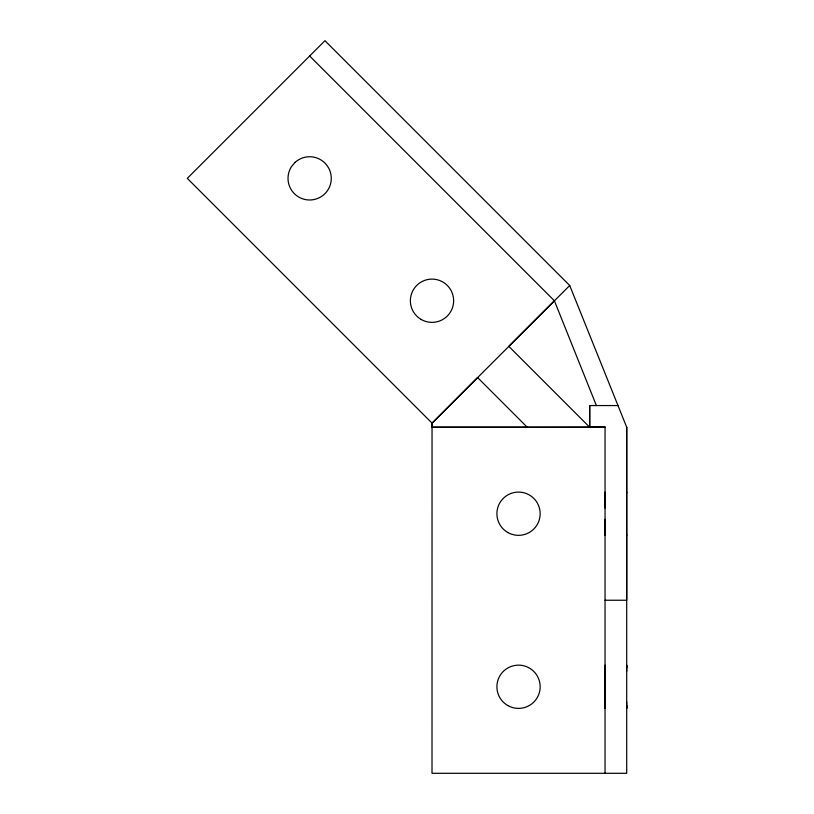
<?xml version="1.0" encoding="UTF-8"?>
<svg xmlns="http://www.w3.org/2000/svg" width="814" height="814" viewBox="0 0 814 814"><rect width="100%" height="100%" fill="white"/><g stroke="black" fill="none" stroke-linecap="round" stroke-linejoin="round"><path stroke-width="1.22" d="M605.341 427.187L527.319 427.289L477.574 377.533L432.041 423.168L432.01 773.3L626.699 773.3L626.709 427.187L626.699 600.244L605.067 600.244M589.692 405.555L589.692 427.248L590.71 427.248L589.692 427.248L589.702 405.555L618.009 405.555M605.046 773.3L605.056 427.187L432.01 427.187L432.01 423.097L187.281 178.358L324.949 40.7L569.719 285.511L432.041 423.168M605.067 707.661L605.067 708.404L605.056 665.14L605.056 665.872M626.699 702.065L626.699 708.404L626.699 705.504M626.688 671.469L626.699 665.14L626.699 668.029M596.387 405.555L554.385 300.742L508.781 346.326L590.079 427.635M605.077 427.248L589.702 427.187M432.041 427.248L527.36 427.248M309.646 55.993L554.415 300.804M569.719 285.511L626.719 427.248M626.688 492.073L626.709 492.826M626.688 534.605L626.699 535.358M605.056 492.073L605.077 508.119M605.067 535.358L605.056 519.312M295.095 162.362L291.443 166.677A21.632 21.632 0 0 0 306.746 199.796A21.632 21.632 0 0 0 330.301 171.937A21.632 21.632 0 0 0 295.095 162.362M421.194 319.475A21.632 21.632 0 0 0 453.642 300.732A21.632 21.632 0 0 0 421.194 282A21.632 21.632 0 0 0 421.194 319.475M507.722 705.504A21.632 21.632 0 0 0 540.17 686.772A21.632 21.632 0 0 0 507.722 668.04A21.632 21.632 0 0 0 507.722 705.504M507.712 532.448A21.632 21.632 0 0 0 540.16 513.715A21.632 21.632 0 0 0 507.712 494.983A21.632 21.632 0 0 0 507.712 532.448"/></g></svg>
